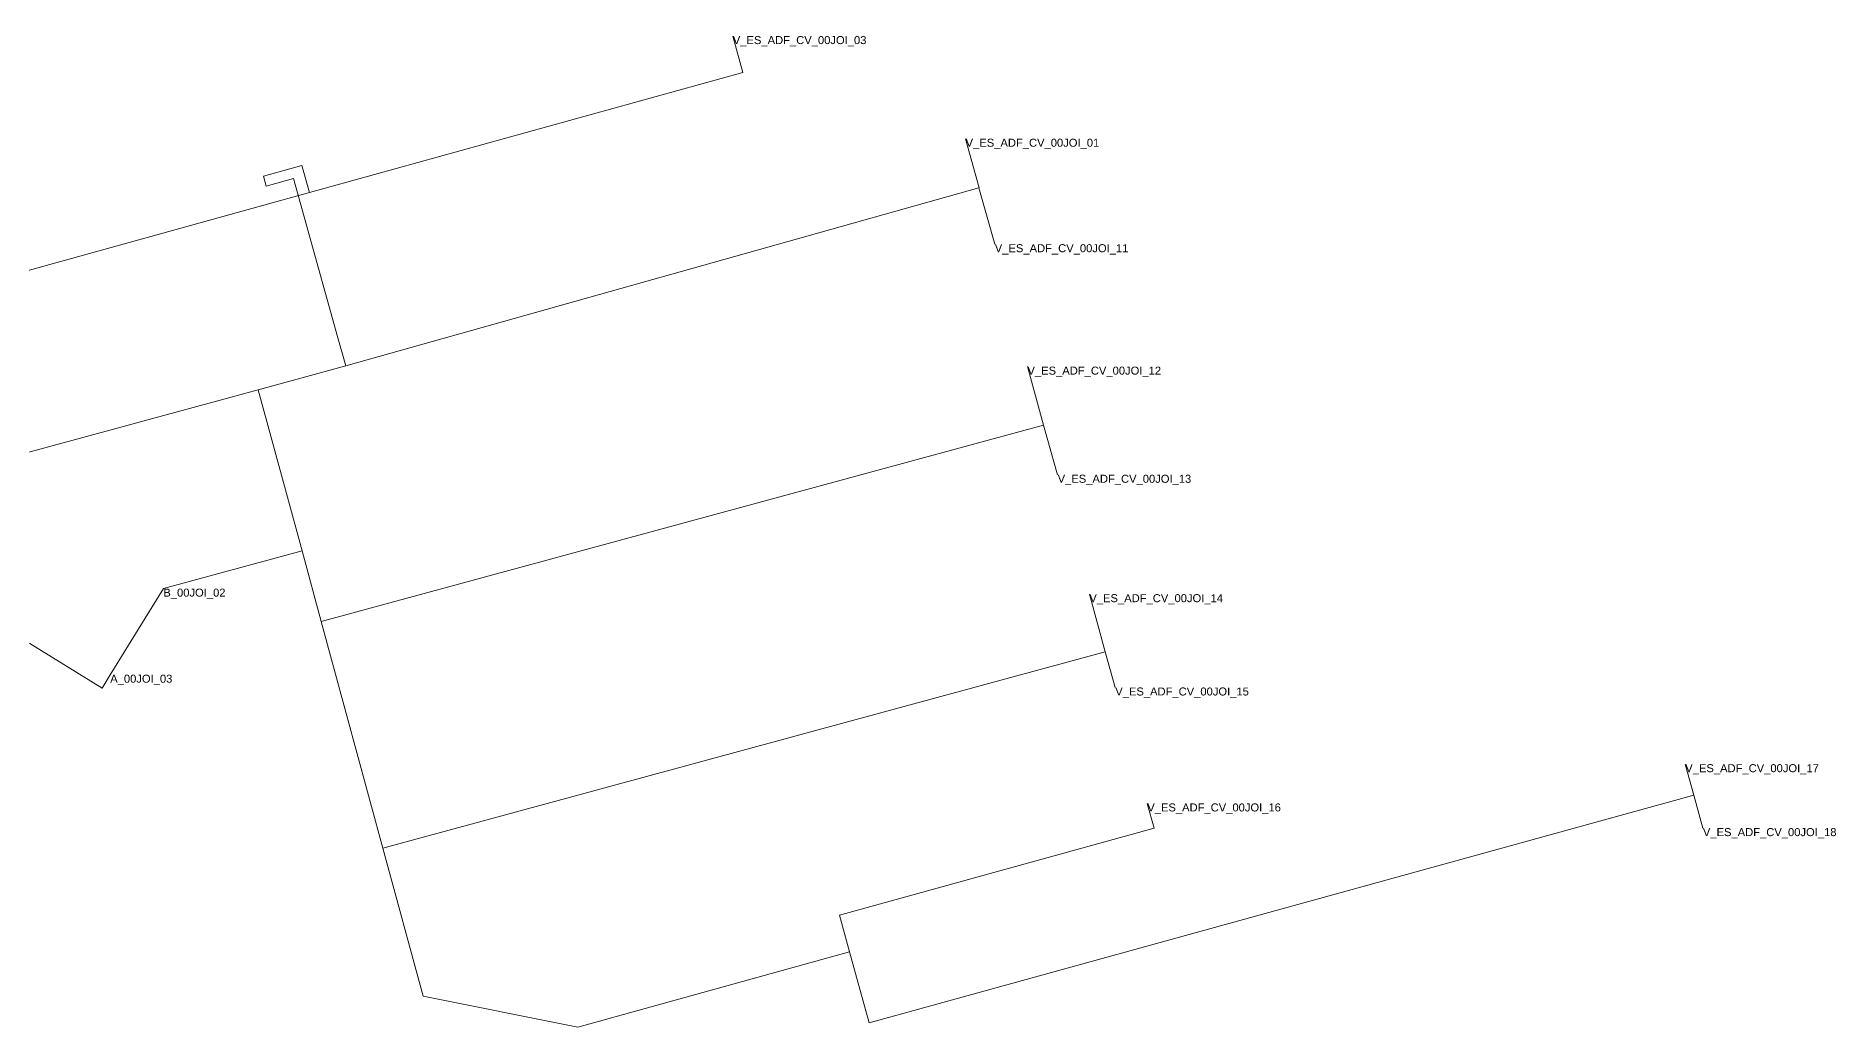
# Model space of a CAD drawing. Header units: metres. Extents: x 424682 to 424907, y 4579526 to 4579608.
# Drawn here: x 424794.3 to 424906.8, y 4579545.1 to 4579607.1 of the extents above; entities that cross this region are included whole.
import ezdxf
from ezdxf.enums import TextEntityAlignment as Align

# ---------------------------------------------------------------- set-up
doc = ezdxf.new("R2010")
doc.units = ezdxf.units.M
doc.header["$MEASUREMENT"] = 0
for name, color, linetype, lineweight, true_color in [('01_A_AccesTren_t', 40, 'Continuous', 0, 0xffd600), ('01_C_AccesExt_t', 251, 'Continuous', 0, 0x646464), ('01_C_CarrerRampa_l', 251, 'Continuous', 0, 0x646464), ('01_I_AscensorD_l', 251, 'Continuous', 0, 0x646464), ('01_I_BarreraTarifaria_t', 251, 'Continuous', 0, 0x646464), ('01_I_Horitzontal_l', 251, 'Continuous', 0, 0x646464), ('01_I_HoritzontalD_l', 251, 'Continuous', 0, 0x646464)]:
    doc.layers.add(name, color=color, linetype=linetype, lineweight=lineweight, true_color=true_color)
doc.styles.add('Style-Arial', font='arial.ttf')

msp = doc.modelspace()

# ---------------------------------------------------------------- linework, layer by layer
at = {"layer": '01_C_CarrerRampa_l', "flags": 128}
msp.add_lwpolyline([(424783.02398, 4579565.028408), (424782.826268, 4579565.836052), (424793.931087, 4579569.083109), (424798.445509, 4579566.297563), (424798.958738, 4579567.129333)], dxfattribs=at)
at = {"layer": '01_I_AscensorD_l'}
for p, q in [((424808.530629, 4579598.306695), (424808.703584, 4579597.680175, -10)), ((424813.673296, 4579586.438561), (424813.185535, 4579588.19437, -10))]:
    msp.add_line(p, q, dxfattribs=at)
at = {"layer": '01_I_Horitzontal_l'}
for p, q in [((424853.244525, 4579597.568631, 0.081177), (424852.402103, 4579600.640065, 0.081177)), ((424811.405447, 4579597.274836), (424714.719699, 4579570.426733)), ((424813.673296, 4579586.438561), (424853.232875, 4579597.565354)), ((424853.232875, 4579597.565354, 0.122787), (424854.223106, 4579594.045467, 0.040523)), ((424808.196955, 4579584.94785), (424813.673296, 4579586.438561)), ((424857.270575, 4579582.732287), (424856.265602, 4579586.392081)), ((424810.940677, 4579574.868396), (424808.196955, 4579584.94785)), ((424857.270575, 4579582.732287), (424812.143851, 4579570.448367)), ((424857.270575, 4579582.732287), (424858.150512, 4579579.629707)), ((424810.940677, 4579574.868396), (424812.143851, 4579570.448367)), ((424861.127344, 4579568.563898), (424860.133808, 4579572.16427)), ((424812.143851, 4579570.448367), (424816.000619, 4579556.279979)), ((424861.127344, 4579568.563898), (424816.000619, 4579556.279979)), ((424861.127344, 4579568.563898), (424861.749542, 4579566.329006)), ((424897.89179, 4579559.605155), (424897.36146, 4579561.534132)), ((424897.89179, 4579559.605155), (424898.462256, 4579557.535395))]:
    msp.add_line(p, q, dxfattribs=at)
at = {"layer": '01_I_Horitzontal_l', "flags": 128}
for points in [[(424837.856946, 4579607.057822), (424838.487541, 4579604.773458), (424811.405447, 4579597.274836)], [(424811.405447, 4579597.274836), (424810.937196, 4579598.971046), (424808.530629, 4579598.306695)], [(424808.196955, 4579584.94785), (424742.910383, 4579567.175047), (424742.078557, 4579570.179362)], [(424845.148963, 4579549.794328), (424844.511153, 4579552.102153), (424864.177052, 4579557.537189), (424863.750907, 4579559.079133)], [(424845.148963, 4579549.794328), (424846.373443, 4579545.364526), (424897.89179, 4579559.605155)], [(424816.000619, 4579556.279979), (424818.519808, 4579547.025382), (424828.167668, 4579545.100382), (424845.148963, 4579549.794328)]]:
    msp.add_lwpolyline(points, dxfattribs=at)
at = {"layer": '01_I_HoritzontalD_l'}
for p, q in [((424810.418084, 4579598.15646, -10), (424808.703584, 4579597.680175, -10)), ((424813.185535, 4579588.19437, -10), (424810.418084, 4579598.15646, -10)), ((424802.279193, 4579572.510659), (424810.940677, 4579574.868396)), ((424798.958738, 4579567.129333), (424802.279193, 4579572.510659))]:
    msp.add_line(p, q, dxfattribs=at)

# ---------------------------------------------------------------- texts
at = {"layer": '01_A_AccesTren_t', "style": 'Style-Arial'}
for s, p in [('V_ES_ADF_CV_00JOI_03', (424837.856946, 4579607.057822)), ('V_ES_ADF_CV_00JOI_01', (424852.402103, 4579600.640065, 0.081177)), ('V_ES_ADF_CV_00JOI_11', (424854.223106, 4579594.045467, 0.040523)), ('V_ES_ADF_CV_00JOI_12', (424856.265602, 4579586.392081)), ('V_ES_ADF_CV_00JOI_13', (424858.150512, 4579579.629707)), ('V_ES_ADF_CV_00JOI_14', (424860.133808, 4579572.16427)), ('V_ES_ADF_CV_00JOI_15', (424861.749542, 4579566.329006)), ('V_ES_ADF_CV_00JOI_17', (424897.36146, 4579561.534132)), ('V_ES_ADF_CV_00JOI_16', (424863.750907, 4579559.079133)), ('V_ES_ADF_CV_00JOI_18', (424898.462256, 4579557.535395))]:
    msp.add_text(s, height=0.5, dxfattribs=at).set_placement(p, align=Align.TOP_LEFT)
at = {"layer": '01_C_AccesExt_t', "style": 'Style-Arial'}
msp.add_text('A_00JOI_03', height=0.5, dxfattribs=at).set_placement((424798.958738, 4579567.129333), align=Align.TOP_LEFT)
at = {"layer": '01_I_BarreraTarifaria_t', "style": 'Style-Arial'}
msp.add_text('B_00JOI_02', height=0.5, dxfattribs=at).set_placement((424802.279193, 4579572.510659), align=Align.TOP_LEFT)

doc.saveas('drawing.dxf')
